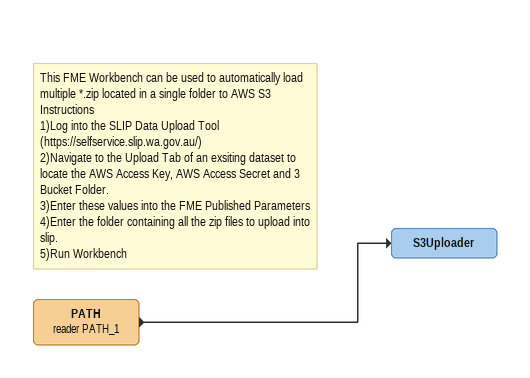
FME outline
Note: This FME Workbench can be used to automatically load multiple *.zip located in a single folder to AWS S3 / Instructions / 1)Log into the SLIP Data Upload Tool (https://selfservice.slip.wa.gov.au/) / 2)Navigate to the Upload Tab of an exsiting dataset to locate the AWS Access Key, AWS Access Secret and 3 Bucket Folder. / 3)Enter these values into the FME Published Parameters / 4)Enter the folder containing all the zip files to upload into slip. / 5)Run Workbench
PATH (reader PATH_1)
    -> S3Uploader
S3Uploader
